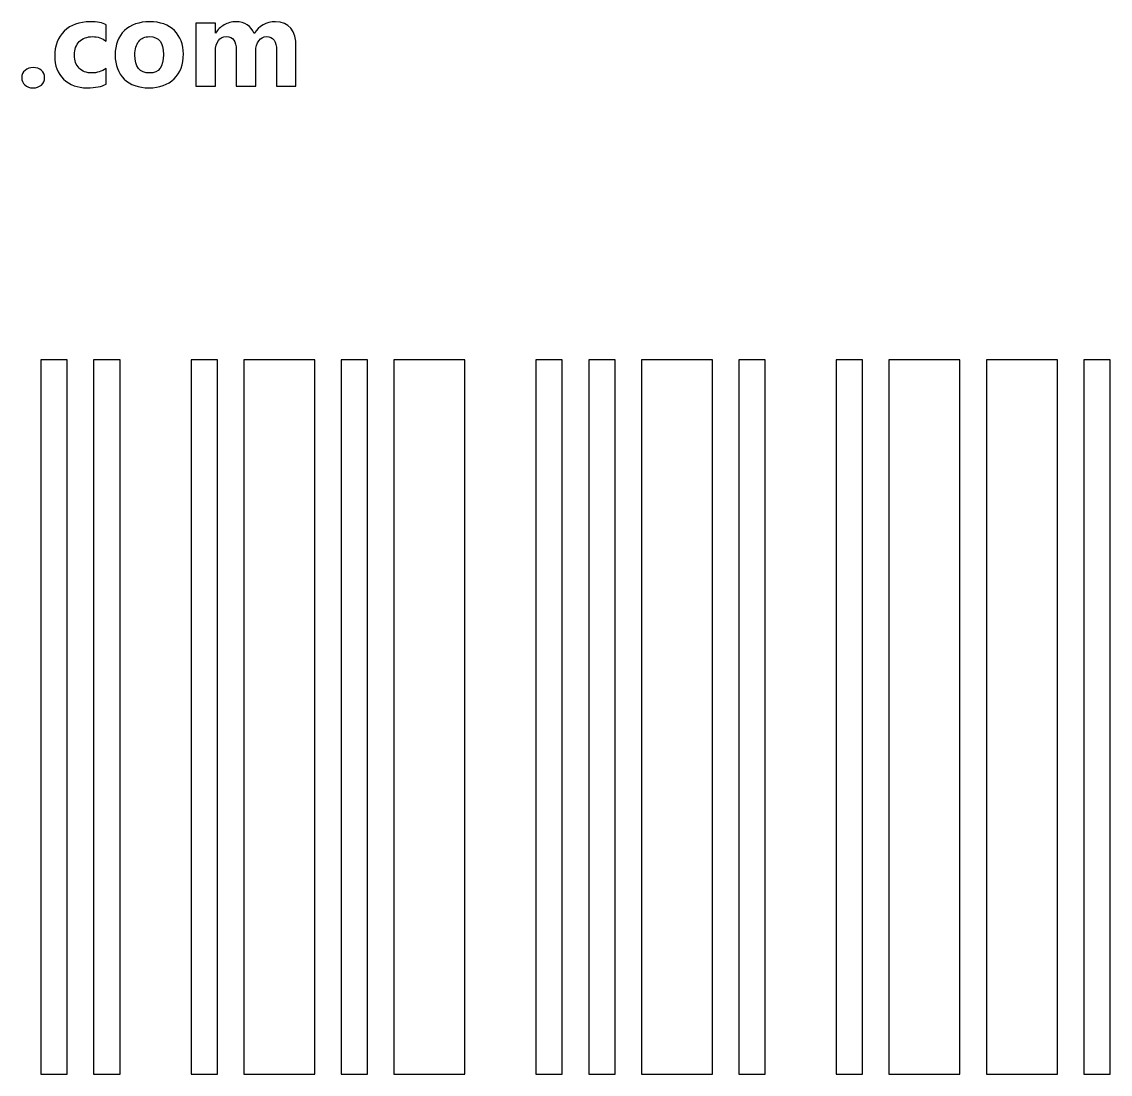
# Model space of a CAD drawing. Header units: centimetres. Extents: x -2.69 to 2.66, y -2.28 to 2.19.
# Drawn here: x 0.822 to 2.65, y -1.9 to -0.133 of the extents above; entities that cross this region are included whole.
import ezdxf

# ---------------------------------------------------------------- set-up
doc = ezdxf.new("R2010")
doc.units = ezdxf.units.CM
doc.header["$MEASUREMENT"] = 0
doc.layers.add('Layer 1', color=7, linetype='Continuous')

msp = doc.modelspace()

# ---------------------------------------------------------------- linework, layer by layer
at = {"layer": 'Layer 1'}
for points, knots in [([(0.96344, -0.23714), (0.95606, -0.24141), (0.94541, -0.24353), (0.93151, -0.24353), (0.93151, -0.24353), (0.91525, -0.24353), (0.90209, -0.23862), (0.89203, -0.22874), (0.89203, -0.22874), (0.88198, -0.2189), (0.87693, -0.2062), (0.87693, -0.19061), (0.87693, -0.19061), (0.87693, -0.17262), (0.88233, -0.15847), (0.89309, -0.1481), (0.89309, -0.1481), (0.90389, -0.13773), (0.91832, -0.13254), (0.93638, -0.13254), (0.93638, -0.13254), (0.94883, -0.13254), (0.95786, -0.1342), (0.96344, -0.13748), (0.96344, -0.13748), (0.96344, -0.13748), (0.96344, -0.16521), (0.96344, -0.16521), (0.96344, -0.16521), (0.95663, -0.16009), (0.94901, -0.15755), (0.94061, -0.15755), (0.94061, -0.15755), (0.93123, -0.15755), (0.92382, -0.16027), (0.91832, -0.16577), (0.91832, -0.16577), (0.91285, -0.17124), (0.9101, -0.17879), (0.9101, -0.18846), (0.9101, -0.18846), (0.9101, -0.1978), (0.91274, -0.20518), (0.91796, -0.2105), (0.91796, -0.2105), (0.92318, -0.21587), (0.93042, -0.21851), (0.93955, -0.21851), (0.93955, -0.21851), (0.9477, -0.21851), (0.95564, -0.21597), (0.96344, -0.21086), (0.96344, -0.21086), (0.96344, -0.21086), (0.96344, -0.23714), (0.96344, -0.23714)], [0, 0, 0, 0, 0.0666667, 0.0666667, 0.0666667, 0.0666667, 0.1333333, 0.1333333, 0.1333333, 0.1333333, 0.2, 0.2, 0.2, 0.2, 0.2666667, 0.2666667, 0.2666667, 0.2666667, 0.3333333, 0.3333333, 0.3333333, 0.3333333, 0.4, 0.4, 0.4, 0.4, 0.4666667, 0.4666667, 0.4666667, 0.4666667, 0.5333333, 0.5333333, 0.5333333, 0.5333333, 0.6, 0.6, 0.6, 0.6, 0.6666667, 0.6666667, 0.6666667, 0.6666667, 0.7333333, 0.7333333, 0.7333333, 0.7333333, 0.8, 0.8, 0.8, 0.8, 0.8666667, 0.8666667, 0.8666667, 0.8666667, 1, 1, 1, 1]), ([(1.03526, -0.24353), (1.01762, -0.24353), (1.00376, -0.23859), (0.99367, -0.22871), (0.99367, -0.22871), (0.98358, -0.21883), (0.97853, -0.20539), (0.97853, -0.18846), (0.97853, -0.18846), (0.97853, -0.17096), (0.98375, -0.15723), (0.99423, -0.14736), (0.99423, -0.14736), (1.00471, -0.13748), (1.01889, -0.13254), (1.03671, -0.13254), (1.03671, -0.13254), (1.05428, -0.13254), (1.06807, -0.13748), (1.07805, -0.14736), (1.07805, -0.14736), (1.08804, -0.15723), (1.09305, -0.17032), (1.09305, -0.18659), (1.09305, -0.18659), (1.09305, -0.20415), (1.0879, -0.21805), (1.0776, -0.22825), (1.0776, -0.22825), (1.06729, -0.23845), (1.05318, -0.24353), (1.03526, -0.24353)], [0, 0, 0, 0, 0.1111111, 0.1111111, 0.1111111, 0.1111111, 0.2222222, 0.2222222, 0.2222222, 0.2222222, 0.3333333, 0.3333333, 0.3333333, 0.3333333, 0.4444444, 0.4444444, 0.4444444, 0.4444444, 0.5555556, 0.5555556, 0.5555556, 0.5555556, 0.6666667, 0.6666667, 0.6666667, 0.6666667, 0.7777778, 0.7777778, 0.7777778, 0.7777778, 1, 1, 1, 1]), ([(1.28228, -0.24095), (1.28228, -0.24095), (1.24972, -0.24095), (1.24972, -0.24095), (1.24972, -0.24095), (1.24972, -0.24095), (1.24972, -0.18059), (1.24972, -0.18059), (1.24972, -0.18059), (1.24972, -0.16521), (1.24407, -0.15755), (1.23278, -0.15755), (1.23278, -0.15755), (1.22742, -0.15755), (1.22305, -0.15985), (1.21966, -0.16447), (1.21966, -0.16447), (1.21627, -0.16909), (1.21458, -0.17484), (1.21458, -0.18172), (1.21458, -0.18172), (1.21458, -0.18172), (1.21458, -0.24095), (1.21458, -0.24095), (1.21458, -0.24095), (1.21458, -0.24095), (1.18195, -0.24095), (1.18195, -0.24095), (1.18195, -0.24095), (1.18195, -0.24095), (1.18195, -0.17995), (1.18195, -0.17995), (1.18195, -0.17995), (1.18195, -0.16503), (1.17637, -0.15755), (1.1653, -0.15755), (1.1653, -0.15755), (1.15972, -0.15755), (1.15524, -0.15974), (1.15193, -0.16415), (1.15193, -0.16415), (1.14857, -0.16856), (1.14688, -0.17456), (1.14688, -0.18214), (1.14688, -0.18214), (1.14688, -0.18214), (1.14688, -0.24095), (1.14688, -0.24095), (1.14688, -0.24095), (1.14688, -0.24095), (1.11425, -0.24095), (1.11425, -0.24095), (1.11425, -0.24095), (1.11425, -0.24095), (1.11425, -0.13512), (1.11425, -0.13512), (1.11425, -0.13512), (1.11425, -0.13512), (1.14688, -0.13512), (1.14688, -0.13512), (1.14688, -0.13512), (1.14688, -0.13512), (1.14688, -0.15166), (1.14688, -0.15166), (1.14688, -0.15166), (1.14688, -0.15166), (1.1473, -0.15166), (1.1473, -0.15166), (1.1473, -0.15166), (1.15069, -0.14602), (1.15542, -0.14139), (1.16152, -0.13787), (1.16152, -0.13787), (1.16762, -0.1343), (1.17429, -0.13254), (1.18152, -0.13254), (1.18152, -0.13254), (1.19648, -0.13254), (1.20671, -0.1391), (1.21222, -0.15226), (1.21222, -0.15226), (1.2203, -0.1391), (1.23211, -0.13254), (1.24778, -0.13254), (1.24778, -0.13254), (1.27078, -0.13254), (1.28228, -0.14672), (1.28228, -0.17512), (1.28228, -0.17512), (1.28228, -0.17512), (1.28228, -0.24095), (1.28228, -0.24095)], [0, 0, 0, 0, 0.0416667, 0.0416667, 0.0416667, 0.0416667, 0.0833333, 0.0833333, 0.0833333, 0.0833333, 0.125, 0.125, 0.125, 0.125, 0.1666667, 0.1666667, 0.1666667, 0.1666667, 0.2083333, 0.2083333, 0.2083333, 0.2083333, 0.25, 0.25, 0.25, 0.25, 0.2916667, 0.2916667, 0.2916667, 0.2916667, 0.3333333, 0.3333333, 0.3333333, 0.3333333, 0.375, 0.375, 0.375, 0.375, 0.4166667, 0.4166667, 0.4166667, 0.4166667, 0.4583333, 0.4583333, 0.4583333, 0.4583333, 0.5, 0.5, 0.5, 0.5, 0.5416667, 0.5416667, 0.5416667, 0.5416667, 0.5833333, 0.5833333, 0.5833333, 0.5833333, 0.625, 0.625, 0.625, 0.625, 0.6666667, 0.6666667, 0.6666667, 0.6666667, 0.7083333, 0.7083333, 0.7083333, 0.7083333, 0.75, 0.75, 0.75, 0.75, 0.7916667, 0.7916667, 0.7916667, 0.7916667, 0.8333333, 0.8333333, 0.8333333, 0.8333333, 0.875, 0.875, 0.875, 0.875, 0.9166667, 0.9166667, 0.9166667, 0.9166667, 1, 1, 1, 1]), ([(1.03611, -0.15755), (1.02838, -0.15755), (1.02238, -0.1602), (1.01812, -0.16549), (1.01812, -0.16549), (1.01385, -0.17082), (1.0117, -0.17833), (1.0117, -0.18803), (1.0117, -0.18803), (1.0117, -0.20835), (1.01992, -0.21851), (1.03632, -0.21851), (1.03632, -0.21851), (1.05195, -0.21851), (1.05978, -0.20807), (1.05978, -0.18722), (1.05978, -0.18722), (1.05978, -0.16743), (1.05188, -0.15755), (1.03611, -0.15755)], [0, 0, 0, 0, 0.1666667, 0.1666667, 0.1666667, 0.1666667, 0.3333333, 0.3333333, 0.3333333, 0.3333333, 0.5, 0.5, 0.5, 0.5, 0.6666667, 0.6666667, 0.6666667, 0.6666667, 1, 1, 1, 1]), ([(0.84046, -0.24353), (0.83506, -0.24353), (0.83058, -0.24187), (0.82702, -0.23859), (0.82702, -0.23859), (0.82342, -0.23527), (0.82166, -0.23121), (0.82166, -0.22638), (0.82166, -0.22638), (0.82166, -0.22141), (0.82349, -0.21735), (0.82716, -0.21417), (0.82716, -0.21417), (0.83086, -0.211), (0.83545, -0.20941), (0.84095, -0.20941), (0.84095, -0.20941), (0.84656, -0.20941), (0.85111, -0.21103), (0.85468, -0.21424), (0.85468, -0.21424), (0.8582, -0.21742), (0.85997, -0.22148), (0.85997, -0.22638), (0.85997, -0.22638), (0.85997, -0.23139), (0.85817, -0.23552), (0.85457, -0.23873), (0.85457, -0.23873), (0.85094, -0.24194), (0.84624, -0.24353), (0.84046, -0.24353)], [0, 0, 0, 0, 0.1111111, 0.1111111, 0.1111111, 0.1111111, 0.2222222, 0.2222222, 0.2222222, 0.2222222, 0.3333333, 0.3333333, 0.3333333, 0.3333333, 0.4444444, 0.4444444, 0.4444444, 0.4444444, 0.5555556, 0.5555556, 0.5555556, 0.5555556, 0.6666667, 0.6666667, 0.6666667, 0.6666667, 0.7777778, 0.7777778, 0.7777778, 0.7777778, 1, 1, 1, 1]), ([(0.89806, -1.9), (0.89806, -1.9), (0.85384, -1.9), (0.85384, -1.9), (0.85384, -1.9), (0.85384, -1.9), (0.85384, -0.70001), (0.85384, -0.70001), (0.85384, -0.70001), (0.85384, -0.70001), (0.89806, -0.70001), (0.89806, -0.70001), (0.89806, -0.70001), (0.89806, -0.70001), (0.89806, -1.9), (0.89806, -1.9)], [0, 0, 0, 0, 0.2, 0.2, 0.2, 0.2, 0.4, 0.4, 0.4, 0.4, 0.6, 0.6, 0.6, 0.6, 1, 1, 1, 1]), ([(0.98676, -1.9), (0.98676, -1.9), (0.94226, -1.9), (0.94226, -1.9), (0.94226, -1.9), (0.94226, -1.9), (0.94226, -0.70001), (0.94226, -0.70001), (0.94226, -0.70001), (0.94226, -0.70001), (0.98676, -0.70001), (0.98676, -0.70001), (0.98676, -0.70001), (0.98676, -0.70001), (0.98676, -1.9), (0.98676, -1.9)], [0, 0, 0, 0, 0.2, 0.2, 0.2, 0.2, 0.4, 0.4, 0.4, 0.4, 0.6, 0.6, 0.6, 0.6, 1, 1, 1, 1]), ([(1.15019, -1.9), (1.15019, -1.9), (1.10599, -1.9), (1.10599, -1.9), (1.10599, -1.9), (1.10599, -1.9), (1.10599, -0.70001), (1.10599, -0.70001), (1.10599, -0.70001), (1.10599, -0.70001), (1.15019, -0.70001), (1.15019, -0.70001), (1.15019, -0.70001), (1.15019, -0.70001), (1.15019, -1.9), (1.15019, -1.9)], [0, 0, 0, 0, 0.2, 0.2, 0.2, 0.2, 0.4, 0.4, 0.4, 0.4, 0.6, 0.6, 0.6, 0.6, 1, 1, 1, 1]), ([(1.31394, -1.9), (1.31394, -1.9), (1.19441, -1.9), (1.19441, -1.9), (1.19441, -1.9), (1.19441, -1.9), (1.19441, -0.70001), (1.19441, -0.70001), (1.19441, -0.70001), (1.19441, -0.70001), (1.31394, -0.70001), (1.31394, -0.70001), (1.31394, -0.70001), (1.31394, -0.70001), (1.31394, -1.9), (1.31394, -1.9)], [0, 0, 0, 0, 0.2, 0.2, 0.2, 0.2, 0.4, 0.4, 0.4, 0.4, 0.6, 0.6, 0.6, 0.6, 1, 1, 1, 1]), ([(1.40234, -1.9), (1.40234, -1.9), (1.35814, -1.9), (1.35814, -1.9), (1.35814, -1.9), (1.35814, -1.9), (1.35814, -0.70001), (1.35814, -0.70001), (1.35814, -0.70001), (1.35814, -0.70001), (1.40234, -0.70001), (1.40234, -0.70001), (1.40234, -0.70001), (1.40234, -0.70001), (1.40234, -1.9), (1.40234, -1.9)], [0, 0, 0, 0, 0.2, 0.2, 0.2, 0.2, 0.4, 0.4, 0.4, 0.4, 0.6, 0.6, 0.6, 0.6, 1, 1, 1, 1]), ([(1.56609, -1.9), (1.56609, -1.9), (1.44684, -1.9), (1.44684, -1.9), (1.44684, -1.9), (1.44684, -1.9), (1.44684, -0.70001), (1.44684, -0.70001), (1.44684, -0.70001), (1.44684, -0.70001), (1.56609, -0.70001), (1.56609, -0.70001), (1.56609, -0.70001), (1.56609, -0.70001), (1.56609, -1.9), (1.56609, -1.9)], [0, 0, 0, 0, 0.2, 0.2, 0.2, 0.2, 0.4, 0.4, 0.4, 0.4, 0.6, 0.6, 0.6, 0.6, 1, 1, 1, 1]), ([(1.72952, -1.9), (1.72952, -1.9), (1.68532, -1.9), (1.68532, -1.9), (1.68532, -1.9), (1.68532, -1.9), (1.68532, -0.70001), (1.68532, -0.70001), (1.68532, -0.70001), (1.68532, -0.70001), (1.72952, -0.70001), (1.72952, -0.70001), (1.72952, -0.70001), (1.72952, -0.70001), (1.72952, -1.9), (1.72952, -1.9)], [0, 0, 0, 0, 0.2, 0.2, 0.2, 0.2, 0.4, 0.4, 0.4, 0.4, 0.6, 0.6, 0.6, 0.6, 1, 1, 1, 1]), ([(1.81822, -1.9), (1.81822, -1.9), (1.77402, -1.9), (1.77402, -1.9), (1.77402, -1.9), (1.77402, -1.9), (1.77402, -0.70001), (1.77402, -0.70001), (1.77402, -0.70001), (1.77402, -0.70001), (1.81822, -0.70001), (1.81822, -0.70001), (1.81822, -0.70001), (1.81822, -0.70001), (1.81822, -1.9), (1.81822, -1.9)], [0, 0, 0, 0, 0.2, 0.2, 0.2, 0.2, 0.4, 0.4, 0.4, 0.4, 0.6, 0.6, 0.6, 0.6, 1, 1, 1, 1]), ([(1.98197, -1.9), (1.98197, -1.9), (1.86244, -1.9), (1.86244, -1.9), (1.86244, -1.9), (1.86244, -1.9), (1.86244, -0.70001), (1.86244, -0.70001), (1.86244, -0.70001), (1.86244, -0.70001), (1.98197, -0.70001), (1.98197, -0.70001), (1.98197, -0.70001), (1.98197, -0.70001), (1.98197, -1.9), (1.98197, -1.9)], [0, 0, 0, 0, 0.2, 0.2, 0.2, 0.2, 0.4, 0.4, 0.4, 0.4, 0.6, 0.6, 0.6, 0.6, 1, 1, 1, 1]), ([(2.07036, -1.9), (2.07036, -1.9), (2.02616, -1.9), (2.02616, -1.9), (2.02616, -1.9), (2.02616, -1.9), (2.02616, -0.70001), (2.02616, -0.70001), (2.02616, -0.70001), (2.02616, -0.70001), (2.07036, -0.70001), (2.07036, -0.70001), (2.07036, -0.70001), (2.07036, -0.70001), (2.07036, -1.9), (2.07036, -1.9)], [0, 0, 0, 0, 0.2, 0.2, 0.2, 0.2, 0.4, 0.4, 0.4, 0.4, 0.6, 0.6, 0.6, 0.6, 1, 1, 1, 1]), ([(2.23411, -1.9), (2.23411, -1.9), (2.18989, -1.9), (2.18989, -1.9), (2.18989, -1.9), (2.18989, -1.9), (2.18989, -0.70001), (2.18989, -0.70001), (2.18989, -0.70001), (2.18989, -0.70001), (2.23411, -0.70001), (2.23411, -0.70001), (2.23411, -0.70001), (2.23411, -0.70001), (2.23411, -1.9), (2.23411, -1.9)], [0, 0, 0, 0, 0.2, 0.2, 0.2, 0.2, 0.4, 0.4, 0.4, 0.4, 0.6, 0.6, 0.6, 0.6, 1, 1, 1, 1]), ([(2.39754, -1.9), (2.39754, -1.9), (2.27831, -1.9), (2.27831, -1.9), (2.27831, -1.9), (2.27831, -1.9), (2.27831, -0.70001), (2.27831, -0.70001), (2.27831, -0.70001), (2.27831, -0.70001), (2.39754, -0.70001), (2.39754, -0.70001), (2.39754, -0.70001), (2.39754, -0.70001), (2.39754, -1.9), (2.39754, -1.9)], [0, 0, 0, 0, 0.2, 0.2, 0.2, 0.2, 0.4, 0.4, 0.4, 0.4, 0.6, 0.6, 0.6, 0.6, 1, 1, 1, 1]), ([(2.56128, -1.9), (2.56128, -1.9), (2.44204, -1.9), (2.44204, -1.9), (2.44204, -1.9), (2.44204, -1.9), (2.44204, -0.70001), (2.44204, -0.70001), (2.44204, -0.70001), (2.44204, -0.70001), (2.56128, -0.70001), (2.56128, -0.70001), (2.56128, -0.70001), (2.56128, -0.70001), (2.56128, -1.9), (2.56128, -1.9)], [0, 0, 0, 0, 0.2, 0.2, 0.2, 0.2, 0.4, 0.4, 0.4, 0.4, 0.6, 0.6, 0.6, 0.6, 1, 1, 1, 1]), ([(2.64999, -1.9), (2.64999, -1.9), (2.60549, -1.9), (2.60549, -1.9), (2.60549, -1.9), (2.60549, -1.9), (2.60549, -0.70001), (2.60549, -0.70001), (2.60549, -0.70001), (2.60549, -0.70001), (2.64999, -0.70001), (2.64999, -0.70001), (2.64999, -0.70001), (2.64999, -0.70001), (2.64999, -1.9), (2.64999, -1.9)], [0, 0, 0, 0, 0.2, 0.2, 0.2, 0.2, 0.4, 0.4, 0.4, 0.4, 0.6, 0.6, 0.6, 0.6, 1, 1, 1, 1])]:
    msp.add_open_spline(points, degree=3, knots=knots, dxfattribs=at)

doc.saveas('drawing.dxf')
